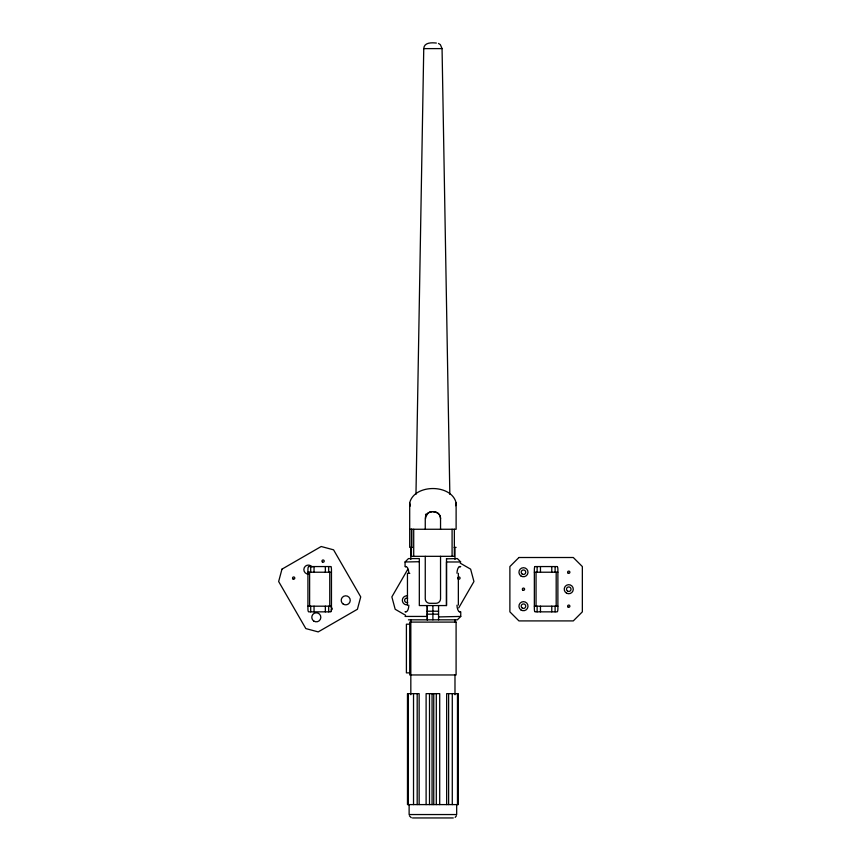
<?xml version="1.0" encoding="UTF-8"?>
<svg xmlns="http://www.w3.org/2000/svg" width="861" height="861" viewBox="0 0 861 861"><rect width="100%" height="100%" fill="white"/><g stroke="black" fill="none" stroke-linecap="round" stroke-linejoin="round"><path stroke-width="1.29" d="M308.227 567.033A3.422 0.613 -90 0 0 307.926 569.96L307.926 608.458A3.422 0.613 90 0 0 308.227 611.375M419.318 561.727L405.057 561.975L405.057 566.56L405.94 566.56M427.25 617.638L427.25 619.834L427.25 605.563L427.25 616.433L405.057 616.433M438.561 616.928L460.753 616.433L460.753 611.848L459.29 611.848M405.057 561.975L408.458 558.585L419.318 558.585L419.318 605.563L446.493 605.563L446.493 561.975L460.753 561.975L457.352 558.585L446.493 558.832M557.573 611.375A3.422 0.613 -90 0 0 557.885 608.458L557.885 569.96A3.422 0.613 -90 0 0 557.573 567.033M412.29 547.381L409.696 547.381L409.696 502.889C414.206 483.764 451.605 483.764 456.115 502.889L456.115 529.257L409.696 529.257M456.115 502.889L455.63 505.698M415.971 494.354L423.752 48.614C424.075 42.254 431.802 42.576 436.366 43.05M456.438 815.808L455.146 817.401M407.77 569.336L391.863 596.888L395.177 609.265L405.563 615.249M458.698 607.931L473.937 581.53L470.623 569.153L460.248 563.159M460.753 616.433L457.352 619.834L408.458 619.834M423.752 48.614L442.059 48.614L449.84 494.354M425.259 529.257L425.259 518.505A6.791 6.791 0 0 1 432.061 511.714L433.75 511.714A6.791 6.791 0 0 1 440.541 518.505L440.541 529.257M454.124 547.381L456.115 547.381M308.539 566.56L330.85 566.56M459.29 566.56L460.732 566.56M534.961 566.56L557.271 566.56M307.926 572.221L331.463 572.221M534.347 572.221L557.885 572.221M409.793 573.361L407.457 573.361L407.457 605.057M307.926 606.187L331.463 606.187M534.347 606.187L557.885 606.187M427.25 611.224L438.561 611.224M308.539 611.848L330.85 611.848M405.079 611.848L405.94 611.848M534.961 611.848L557.271 611.848M427.25 614.173L438.561 614.173M410.342 624.193L406.403 624.193L406.403 672.871L410.342 672.871M412.527 817.95L453.284 817.95M425.474 514.265L426.486 514.491A17.747 9.127 0 0 0 427.519 514.684M411.278 817.713L409.373 815.808M438.464 43.437L440.369 44.675L442.059 48.614M410.299 506.031L409.696 502.889M556.184 572.221L556.184 606.187M555.108 566.56L555.108 572.221M555.108 606.187L555.108 611.848M551.772 566.56L551.772 572.221M551.772 606.187L551.772 611.848M540.46 566.56L540.46 572.221M540.46 606.187L540.46 611.848M537.124 566.56L537.124 572.221M537.124 606.187L537.124 611.848M536.048 572.221L536.048 606.187M458.353 573.361L458.353 605.057M457.482 693.643L457.482 804.594M456.674 804.594L456.674 814.549L409.126 814.549L409.126 804.594M454.985 547.381L454.985 559.435M454.985 619.716L454.985 622.395M454.985 674.647L454.985 694.741M454.36 529.257L454.36 556.324L411.45 556.324L411.45 529.257M452.283 693.643L452.283 804.594M452.09 529.257L452.09 556.324M448.624 693.643L448.624 804.594M446.665 804.594L446.665 693.643L458.332 693.643L458.332 804.594L407.479 804.594L407.479 693.643L419.146 693.643L419.146 804.594M446.493 558.585L446.493 605.563M440.541 556.324L440.541 598.772A4.531 4.531 0 0 1 436.021 603.303L429.79 603.303A4.531 4.531 0 0 1 425.259 598.772L425.259 556.324M439.702 804.594L439.702 693.643L426.109 693.643L426.109 804.594M438.561 605.563L438.561 619.834M436.301 693.643L436.301 804.594M433.75 693.643L433.75 804.594M432.9 605.563L432.9 619.834M432.061 693.643L432.061 804.594M429.51 693.643L429.51 804.594M417.187 693.643L417.187 804.594M413.71 529.257L413.71 556.324M413.528 693.643L413.528 804.594M411.784 529.257L411.784 547.381M410.826 547.381L410.826 559.435M410.826 619.716L410.826 694.741M408.329 693.643L408.329 804.594M329.763 572.221L329.763 606.187M328.687 566.56L328.687 572.221M328.687 606.187L328.687 611.848M325.35 566.56L325.35 572.221M325.35 606.187L325.35 611.848M314.039 566.56L314.039 572.221M314.039 606.187L314.039 611.848M310.703 566.56L310.703 572.221M310.703 606.187L310.703 611.848M309.616 572.221L309.616 606.187M534.659 567.033A3.422 0.613 -90 0 0 534.347 569.96L534.347 608.458A3.422 0.613 -90 0 0 534.659 611.375M407.683 602.442A2.26 2.26 0 0 1 404.616 600.354A2.26 2.26 0 0 1 407.63 598.191M460.366 611.644A6.866 2.831 90 0 1 456.987 605.197M456.987 573.222A6.866 2.831 -90 0 1 460.366 566.775M408.824 605.197A6.866 2.831 -90 0 1 405.445 611.644M405.445 566.775A6.866 2.831 90 0 1 408.824 573.222M425.582 518.505A6.737 6.361 90 0 1 432.061 511.714M433.761 511.983A6.737 6.457 -7.1 0 1 440.595 518.505M308.582 574.126A4.531 4.531 0 0 1 304.31 567.603A4.531 4.531 0 0 1 312.08 566.99M331.076 607.683A1.13 1.13 0 0 1 332.152 608.824A1.13 1.13 0 0 1 331.065 609.943M331.151 567.033A3.422 0.613 90 0 1 331.463 569.96L331.463 608.458A3.422 0.613 -90 0 1 331.151 611.375M407.587 604.799A4.531 4.531 0 0 1 402.345 600.354A4.531 4.531 0 0 1 407.544 595.844M281.967 569.153L278.652 581.53L305.827 628.584L318.204 631.899L357.412 609.265L360.727 596.888L333.562 549.824L321.185 546.509L281.967 569.153M518.946 557.508L509.884 566.56L509.884 611.848L518.946 620.91L573.286 620.91L582.348 611.848L582.348 566.56L573.286 557.508L518.946 557.508M456.093 622.094L409.718 622.094L409.718 674.959L456.093 674.959L456.093 622.094M567.625 591.163A2.26 2.26 0 0 0 571.026 589.204A2.26 2.26 0 0 0 567.625 587.245A2.26 2.26 0 0 0 567.625 591.163M522.347 574.19A2.26 2.26 0 0 0 525.737 572.221A2.26 2.26 0 0 0 522.347 570.262A2.26 2.26 0 0 0 522.347 574.19M522.347 608.146A2.26 2.26 0 0 0 525.737 606.187A2.26 2.26 0 0 0 522.347 604.228A2.26 2.26 0 0 0 522.347 608.146M568.195 573.211A1.13 1.13 0 0 0 569.885 572.221A1.13 1.13 0 0 0 568.195 571.241A1.13 1.13 0 0 0 568.195 573.211M522.821 590.129A1.13 1.13 0 0 0 524.597 589.311A1.13 1.13 0 0 0 522.993 588.181A1.13 1.13 0 0 0 522.821 590.129M568.195 607.166A1.13 1.13 0 0 0 569.885 606.187A1.13 1.13 0 0 0 568.195 605.208A1.13 1.13 0 0 0 568.195 607.166M458.321 579.044A1.13 1.13 0 0 0 460.065 578.14A1.13 1.13 0 0 0 458.418 577.085A1.13 1.13 0 0 0 458.321 579.044M343.248 604.11A4.531 4.531 0 0 0 350.244 600.58A4.531 4.531 0 0 0 343.679 596.286A4.531 4.531 0 0 0 343.248 604.11M313.834 621.093A4.531 4.531 0 0 0 320.83 617.552A4.531 4.531 0 0 0 314.265 613.269A4.531 4.531 0 0 0 313.834 621.093M322.455 562.05A1.13 1.13 0 0 0 324.21 561.168A1.13 1.13 0 0 0 322.574 560.102A1.13 1.13 0 0 0 322.455 562.05M293.052 579.033A1.13 1.13 0 0 0 294.796 578.151A1.13 1.13 0 0 0 293.16 577.074A1.13 1.13 0 0 0 293.052 579.033M566.495 593.132A4.531 4.531 0 0 0 573.286 589.204A4.531 4.531 0 0 0 566.495 585.286A4.531 4.531 0 0 0 566.495 593.132M520.862 575.923A4.531 4.531 0 0 0 527.987 572.63A4.531 4.531 0 0 0 521.572 568.12A4.531 4.531 0 0 0 520.862 575.923M520.862 609.889A4.531 4.531 0 0 0 527.987 606.596A4.531 4.531 0 0 0 521.572 602.076A4.531 4.531 0 0 0 520.862 609.889"/></g></svg>
